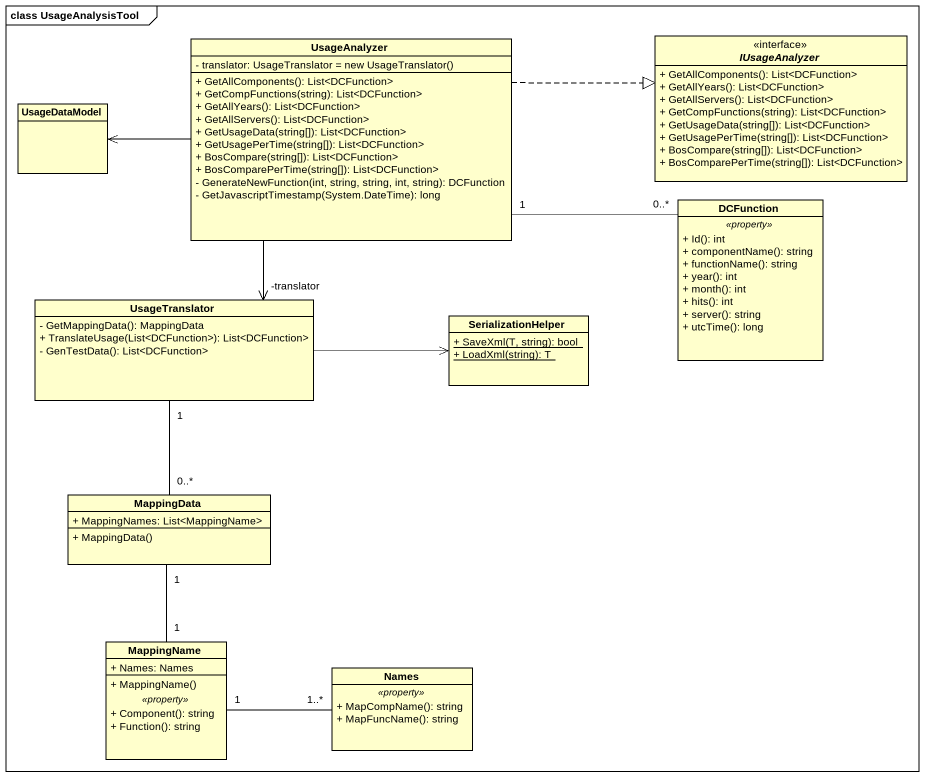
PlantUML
@startuml
mainframe class UsageAnalysisTool
hide circle
hide empty members
skinparam classAttributeIconSize 0
class UsageAnalyzer {
  {field} - translator: UsageTranslator = new UsageTranslator()
  + GetAllComponents(): List<DCFunction>
  + GetCompFunctions(string): List<DCFunction>
  + GetAllYears(): List<DCFunction>
  + GetAllServers(): List<DCFunction>
  + GetUsageData(string[]): List<DCFunction>
  + GetUsagePerTime(string[]): List<DCFunction>
  + BosCompare(string[]): List<DCFunction>
  + BosComparePerTime(string[]): List<DCFunction>
  - GenerateNewFunction(int, string, string, int, string): DCFunction
  - GetJavascriptTimestamp(System.DateTime): long
}
interface IUsageAnalyzer <<interface>> {
  + GetAllComponents(): List<DCFunction>
  + GetAllYears(): List<DCFunction>
  + GetAllServers(): List<DCFunction>
  + GetCompFunctions(string): List<DCFunction>
  + GetUsageData(string[]): List<DCFunction>
  + GetUsagePerTime(string[]): List<DCFunction>
  + BosCompare(string[]): List<DCFunction>
  + BosComparePerTime(string[]): List<DCFunction>
}
class UsageDataModel
class DCFunction {
  .. <<property>> ..
  + Id(): int
  + componentName(): string
  + functionName(): string
  + year(): int
  + month(): int
  + hits(): int
  + server(): string
  + utcTime(): long
}
class UsageTranslator {
  - GetMappingData(): MappingData
  + TranslateUsage(List<DCFunction>): List<DCFunction>
  - GenTestData(): List<DCFunction>
}
class SerializationHelper {
  {static} + SaveXml(T, string): bool
  {static} + LoadXml(string): T
}
class MappingData {
  + MappingNames: List<MappingName>
  + MappingData()
}
class MappingName {
  + Names: Names
  --
  + MappingName()
  .. <<property>> ..
  + Component(): string
  + Function(): string
}
class Names {
  .. <<property>> ..
  + MapCompName(): string
  + MapFuncName(): string
}
UsageAnalyzer .right.|> IUsageAnalyzer
UsageAnalyzer -left-> UsageDataModel
UsageAnalyzer "1" -right- "0..*" DCFunction
UsageAnalyzer --> "-translator" UsageTranslator
UsageTranslator -right-> SerializationHelper
UsageTranslator "1" -- "0..*" MappingData
MappingData "1" -- "1" MappingName
MappingName "1" -right- "1..*" Names
@enduml
